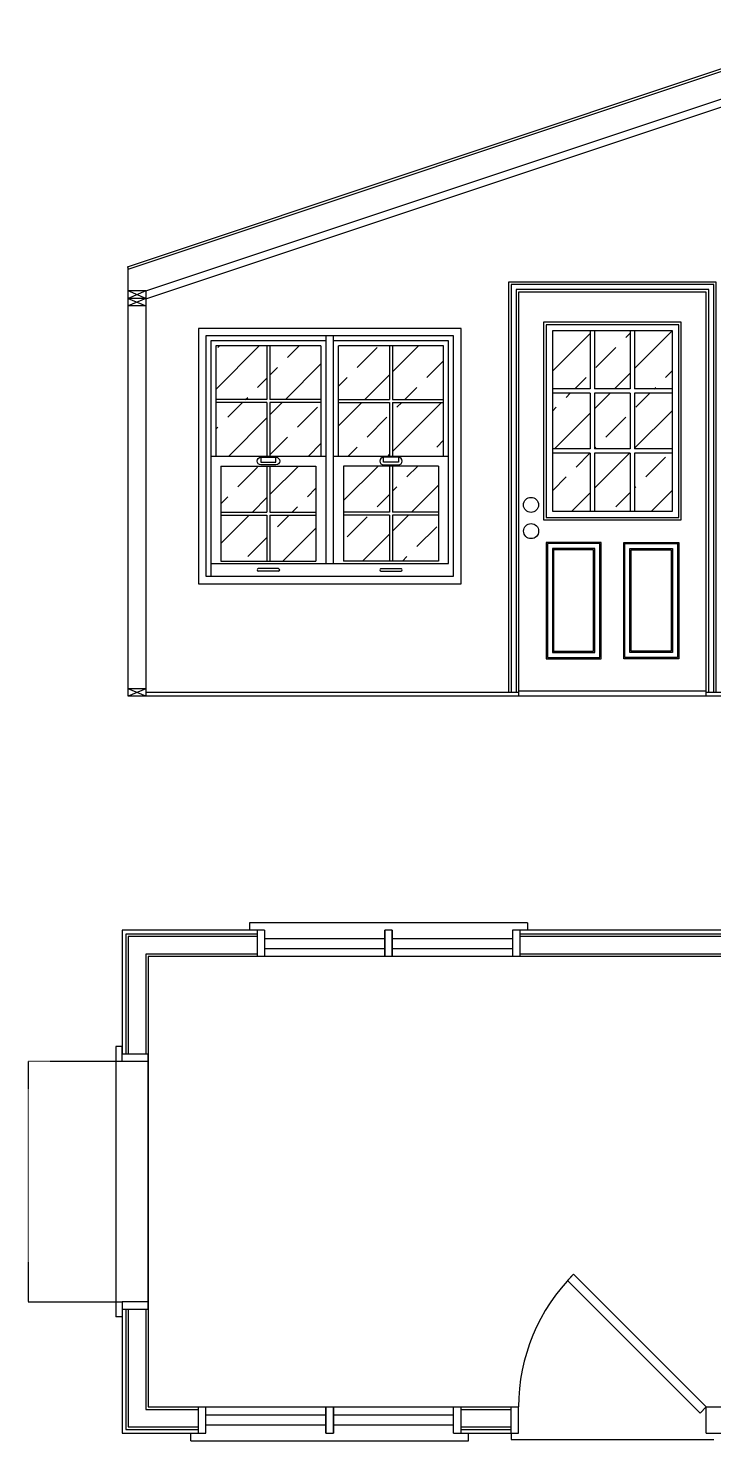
# Model space of a CAD drawing. Header units: inches. Extents: x -183 to 3029, y -67 to 1072.
# Drawn here: x 1849.4 to 1986.4, y 324.5 to 606.7 of the extents above; entities that cross this region are included whole.
import ezdxf

# ---------------------------------------------------------------- set-up
doc = ezdxf.new("R2010")
doc.units = ezdxf.units.IN
doc.header["$LTSCALE"] = 0.25
doc.header["$MEASUREMENT"] = 0
doc.linetypes.add('HIDDEN2', pattern=[0.1875, 0.125, -0.0625])
doc.layers.add('Hidden Line', color=7, linetype='HIDDEN2')

msp = doc.modelspace()

# ---------------------------------------------------------------- hatches: boundary and pattern name
h = msp.add_hatch()
h.set_pattern_fill('ANSI33', color=256, scale=45)
h.paths.add_polyline_path([(1961.74, 546.26), (1954.18, 546.26), (1954.18, 534.7), (1961.74, 534.7)])
h.paths.add_polyline_path([(1969.74, 546.26), (1962.62, 546.26), (1962.62, 534.7), (1969.74, 534.7)])
h.paths.add_polyline_path([(1978.18, 546.26), (1970.62, 546.26), (1970.62, 534.7), (1978.18, 534.7)])
h.paths.add_polyline_path([(1978.18, 533.82), (1970.62, 533.82), (1970.62, 522.7), (1978.18, 522.7)])
h.paths.add_polyline_path([(1969.74, 533.82), (1962.62, 533.82), (1962.62, 522.7), (1969.74, 522.7)])
h.paths.add_polyline_path([(1961.74, 533.82), (1954.18, 533.82), (1954.18, 522.7), (1961.74, 522.7)])
h.paths.add_polyline_path([(1961.74, 521.82), (1954.18, 521.82), (1954.18, 510.26), (1961.74, 510.26)])
h.paths.add_polyline_path([(1969.74, 521.82), (1962.62, 521.82), (1962.62, 510.26), (1969.74, 510.26)])
h.paths.add_polyline_path([(1978.18, 521.82), (1970.62, 521.82), (1970.62, 510.26), (1978.18, 510.26)])
h = msp.add_hatch()
h.set_pattern_fill('ANSI33', color=256, scale=45)
h.paths.add_polyline_path([(1897.12, 543.26), (1886.93, 543.26), (1886.93, 532.57), (1897.12, 532.57)])
h.paths.add_polyline_path([(1907.93, 543.26), (1897.74, 543.26), (1897.74, 532.57), (1907.93, 532.57)])
h.paths.add_polyline_path([(1921.62, 543.26), (1911.43, 543.26), (1911.43, 532.57), (1921.62, 532.57)])
h.paths.add_polyline_path([(1932.43, 543.26), (1922.24, 543.26), (1922.24, 532.57), (1932.43, 532.57)])
h.paths.add_polyline_path([(1932.43, 531.95), (1922.24, 531.95), (1922.24, 521.26), (1932.43, 521.26)])
h.paths.add_polyline_path([(1921.62, 531.95), (1911.43, 531.95), (1911.43, 521.26), (1921.62, 521.26)])
h.paths.add_polyline_path([(1907.93, 531.95), (1897.74, 531.95), (1897.74, 521.26), (1907.93, 521.26)])
h.paths.add_polyline_path([(1897.12, 531.95), (1886.93, 531.95), (1886.93, 521.26), (1897.12, 521.26)])
h.paths.add_polyline_path([(1897.12, 519.26), (1887.93, 519.26), (1887.93, 510.07), (1897.12, 510.07)])
h.paths.add_polyline_path([(1906.93, 519.26), (1897.74, 519.26), (1897.74, 510.07), (1906.93, 510.07)])
h.paths.add_polyline_path([(1897.12, 509.45), (1887.93, 509.45), (1887.93, 500.26), (1897.12, 500.26)])
h.paths.add_polyline_path([(1906.93, 509.45), (1897.74, 509.45), (1897.74, 500.26), (1906.93, 500.26)])
h.paths.add_polyline_path([(1921.62, 509.45), (1912.43, 509.45), (1912.43, 500.26), (1921.62, 500.26)])
h.paths.add_polyline_path([(1931.43, 509.45), (1922.24, 509.45), (1922.24, 500.26), (1931.43, 500.26)])
h.paths.add_polyline_path([(1921.62, 519.26), (1912.43, 519.26), (1912.43, 510.07), (1921.62, 510.07)])
h.paths.add_polyline_path([(1931.43, 519.26), (1922.24, 519.26), (1922.24, 510.07), (1931.43, 510.07)])

# ---------------------------------------------------------------- linework, layer by layer
for p, q in [((1869.27, 559.1), (2012.18, 606.74)), ((1869.43, 558.63), (2011.43, 605.96)), ((1869.43, 558.63), (2010.28, 605.58)), ((1872.93, 554.26), (2011.43, 600.43)), ((1872.93, 552.68), (2011.43, 598.85)), ((1869.27, 559.1), (1869.43, 558.63)), ((1869.43, 554.26), (1869.43, 558.63)), ((1869.43, 473.26), (1869.43, 554.26)), ((1872.93, 554.26), (1869.43, 554.26)), ((1872.93, 552.76), (1869.43, 554.26)), ((1872.93, 554.26), (1869.43, 552.76)), ((1872.93, 554.26), (1872.93, 473.26)), ((1872.93, 552.76), (1869.43, 552.76)), ((1869.43, 552.76), (1872.93, 551.26)), ((1872.93, 552.76), (1869.43, 551.26)), ((1872.93, 551.26), (1869.43, 551.26)), ((1979.93, 548.01), (1952.43, 548.01)), ((1952.43, 548.01), (1952.43, 508.51)), ((1979.93, 508.51), (1979.93, 548.01)), ((1884.93, 545.26), (1884.93, 497.26)), ((1934.43, 545.26), (1884.93, 545.26)), ((1908.93, 545.26), (1908.93, 499.76)), ((1910.43, 499.76), (1910.43, 545.26)), ((1934.43, 497.26), (1934.43, 545.26)), ((1978.18, 546.26), (1954.18, 546.26)), ((1954.18, 546.26), (1954.18, 510.26)), ((1961.74, 546.26), (1961.74, 534.7)), ((1962.62, 546.26), (1962.62, 534.7)), ((1969.74, 546.26), (1969.74, 534.7)), ((1970.62, 546.26), (1970.62, 534.7)), ((1978.18, 510.26), (1978.18, 546.26)), ((1885.93, 544.26), (1885.93, 499.76)), ((1908.93, 544.26), (1885.93, 544.26)), ((1897.12, 543.26), (1897.12, 532.57)), ((1897.74, 543.26), (1897.74, 532.57)), ((1907.93, 543.26), (1907.93, 521.26)), ((1933.43, 544.26), (1910.43, 544.26)), ((1911.43, 521.26), (1911.43, 543.26)), ((1921.62, 543.26), (1921.62, 532.57)), ((1922.24, 543.26), (1922.24, 532.57)), ((1933.43, 499.76), (1933.43, 544.26)), ((1961.74, 534.7), (1954.18, 534.7)), ((1961.74, 533.82), (1954.18, 533.82)), ((1961.74, 533.82), (1961.74, 522.7)), ((1969.74, 534.7), (1962.62, 534.7)), ((1962.62, 533.82), (1962.62, 522.7)), ((1969.74, 533.82), (1962.62, 533.82)), ((1969.74, 533.82), (1969.74, 522.7)), ((1978.18, 534.7), (1970.62, 534.7)), ((1978.18, 533.82), (1970.62, 533.82)), ((1970.62, 533.82), (1970.62, 522.7)), ((1897.12, 532.57), (1886.93, 532.57)), ((1897.12, 531.95), (1886.93, 531.95)), ((1897.12, 531.95), (1897.12, 521.26)), ((1907.93, 532.57), (1897.74, 532.57)), ((1907.93, 531.95), (1897.74, 531.95)), ((1897.74, 531.95), (1897.74, 521.26)), ((1911.43, 532.57), (1921.62, 532.57)), ((1911.43, 531.95), (1921.62, 531.95)), ((1921.62, 531.95), (1921.62, 521.26)), ((1922.24, 532.57), (1932.43, 532.57)), ((1922.24, 531.95), (1922.24, 521.26)), ((1922.24, 531.95), (1932.43, 531.95)), ((1961.74, 522.7), (1954.18, 522.7)), ((1969.74, 522.7), (1962.62, 522.7)), ((1978.18, 522.7), (1970.62, 522.7)), ((1885.93, 521.26), (1908.93, 521.26)), ((1895.93, 521.01), (1898.93, 521.01)), ((1910.43, 521.26), (1933.43, 521.26)), ((1923.43, 521.01), (1920.43, 521.01)), ((1961.74, 521.82), (1954.18, 521.82)), ((1961.74, 521.82), (1961.74, 510.26)), ((1962.62, 521.82), (1962.62, 510.26)), ((1969.74, 521.82), (1962.62, 521.82)), ((1969.74, 521.82), (1969.74, 510.26)), ((1978.18, 521.82), (1970.62, 521.82)), ((1970.62, 521.82), (1970.62, 510.26)), ((1887.93, 519.26), (1887.93, 500.26)), ((1887.93, 519.26), (1906.93, 519.26)), ((1897.12, 519.26), (1897.12, 510.07)), ((1897.74, 519.26), (1897.74, 510.07)), ((1906.93, 519.26), (1906.93, 500.26)), ((1912.43, 519.26), (1912.43, 500.26)), ((1931.43, 519.26), (1912.43, 519.26)), ((1921.62, 519.26), (1921.62, 510.07)), ((1922.24, 519.26), (1922.24, 510.07)), ((1931.43, 519.26), (1931.43, 500.26)), ((1887.93, 510.07), (1897.12, 510.07)), ((1887.93, 509.45), (1897.12, 509.45)), ((1897.12, 509.45), (1897.12, 500.26)), ((1897.74, 510.07), (1906.93, 510.07)), ((1897.74, 509.45), (1897.74, 500.26)), ((1897.74, 509.45), (1906.93, 509.45)), ((1921.62, 510.07), (1912.43, 510.07)), ((1921.62, 509.45), (1912.43, 509.45)), ((1921.62, 509.45), (1921.62, 500.26)), ((1931.43, 510.07), (1922.24, 510.07)), ((1922.24, 509.45), (1922.24, 500.26)), ((1931.43, 509.45), (1922.24, 509.45)), ((1952.43, 508.51), (1979.93, 508.51)), ((1954.18, 510.26), (1978.18, 510.26)), ((1885.93, 499.76), (1933.43, 499.76)), ((1885.93, 499.76), (1885.93, 497.26)), ((1887.93, 500.26), (1906.93, 500.26)), ((1931.43, 500.26), (1912.43, 500.26)), ((1884.93, 497.26), (1934.43, 497.26)), ((1899.43, 498.76), (1895.43, 498.76)), ((1899.43, 498.26), (1895.43, 498.26)), ((1919.93, 498.76), (1923.93, 498.76)), ((1919.93, 498.26), (1923.93, 498.26)), ((1872.93, 473.26), (1869.43, 474.76)), ((1872.93, 474.76), (1869.43, 473.26)), ((1984.93, 474.26), (1947.43, 474.26)), ((1947.43, 473.26), (1869.43, 473.26)), ((1947.43, 474.01), (1872.93, 474.01)), ((2112.93, 473.26), (1873.43, 473.26)), ((2112.93, 474.01), (1984.93, 474.01)), ((2154.93, 473.26), (1984.93, 473.26)), ((1895.18, 426.51), (1868.18, 426.51)), ((1949.18, 428.01), (1893.68, 428.01)), ((1893.68, 428.01), (1893.68, 426.51)), ((1896.68, 426.51), (1893.68, 426.51)), ((1895.18, 426.51), (1895.18, 421.26)), ((1896.68, 426.51), (1896.68, 421.26)), ((1920.68, 421.26), (1920.68, 426.51)), ((1920.68, 426.51), (1920.68, 421.26)), ((1922.18, 426.51), (1920.68, 426.51)), ((1922.18, 421.26), (1922.18, 426.51)), ((1922.18, 426.51), (1922.18, 421.26)), ((1949.18, 426.51), (1946.18, 426.51)), ((1946.18, 426.51), (1946.18, 421.26)), ((2048.18, 426.51), (1947.68, 426.51)), ((1947.68, 426.51), (1947.68, 421.26)), ((1949.18, 428.01), (1949.18, 426.51)), ((1895.18, 425.76), (1868.93, 425.76)), ((1895.18, 425.26), (1869.43, 425.26)), ((1896.68, 424.89), (1920.68, 424.89)), ((1896.68, 424.89), (1920.68, 424.89)), ((1922.18, 424.89), (1946.18, 424.89)), ((1922.18, 424.89), (1946.18, 424.89)), ((2048.18, 425.76), (1947.68, 425.76)), ((2048.18, 425.26), (1947.68, 425.26)), ((1996.93, 421.26), (1873.43, 421.26)), ((1896.68, 422.89), (1920.68, 422.89)), ((1896.68, 422.89), (1920.68, 422.89)), ((1922.18, 422.89), (1946.18, 422.89)), ((1922.18, 422.89), (1946.18, 422.89)), ((1997.43, 421.76), (1947.68, 421.76)), ((1868.18, 403.26), (1866.93, 403.26)), ((1866.93, 403.26), (1866.93, 349.26)), ((1868.18, 400.26), (1868.18, 403.26)), ((1873.43, 401.76), (1868.18, 401.76)), ((1873.43, 350.76), (1873.43, 401.76)), ((1873.43, 400.26), (1868.18, 400.26)), ((1873.43, 352.26), (1868.18, 352.26)), ((1868.18, 352.26), (1868.18, 349.26)), ((1873.43, 350.76), (1868.18, 350.76)), ((1868.18, 349.26), (1866.93, 349.26)), ((1883.43, 326.01), (1883.43, 331.26)), ((1884.93, 326.01), (1884.93, 331.26)), ((1908.93, 331.26), (1908.93, 326.01)), ((1908.93, 326.01), (1908.93, 331.26)), ((1910.43, 331.26), (1910.43, 326.01)), ((1910.43, 326.01), (1910.43, 331.26)), ((1934.43, 326.01), (1934.43, 331.26)), ((1935.93, 326.01), (1935.93, 331.26)), ((1945.93, 326.01), (1945.93, 331.26)), ((1947.43, 326.01), (1947.43, 331.26)), ((1984.93, 326.01), (1984.93, 331.26)), ((1908.93, 329.64), (1884.93, 329.64)), ((1908.93, 329.64), (1884.93, 329.64)), ((1908.93, 327.64), (1884.93, 327.64)), ((1908.93, 327.64), (1884.93, 327.64)), ((1934.43, 329.64), (1910.43, 329.64)), ((1934.43, 329.64), (1910.43, 329.64)), ((1934.43, 327.64), (1910.43, 327.64)), ((1934.43, 327.64), (1910.43, 327.64)), ((1881.93, 326.01), (1884.93, 326.01)), ((1881.93, 324.51), (1881.93, 326.01)), ((1908.93, 326.01), (1910.43, 326.01)), ((1934.43, 326.01), (1937.43, 326.01)), ((1937.43, 324.51), (1937.43, 326.01)), ((1945.93, 326.01), (1945.93, 324.76)), ((1945.93, 324.76), (1986.43, 324.76)), ((1881.93, 324.51), (1937.43, 324.51))]:
    msp.add_line(p, q)
for points in [[(1986.93, 474.01), (1986.93, 556.01), (1945.43, 556.01), (1945.43, 474.01)], [(1986.43, 474.01), (1986.43, 555.51), (1945.93, 555.51), (1945.93, 474.01)], [(1985.43, 474.01), (1985.43, 554.51), (1946.93, 554.51), (1946.93, 474.01)], [(1984.93, 473.26), (1984.93, 554.01), (1947.43, 554.01), (1947.43, 473.26)], [(1907.93, 543.26), (1886.93, 543.26), (1886.93, 521.26)], [(1932.43, 521.26), (1932.43, 543.26), (1911.43, 543.26)], [(1868.18, 426.51), (1868.18, 401.76)], [(1868.93, 425.76), (1868.93, 401.76)], [(1869.43, 425.26), (1869.43, 401.76)], [(1895.18, 421.76), (1872.93, 421.76), (1872.93, 401.76)], [(1873.43, 421.26), (1873.43, 331.26), (1947.43, 331.26)], [(1868.18, 350.76), (1868.18, 326.01), (1883.43, 326.01)], [(1868.93, 350.76), (1868.93, 326.76), (1883.43, 326.76)], [(1869.43, 350.76), (1869.43, 327.26), (1883.43, 327.26)], [(1872.93, 350.76), (1872.93, 330.76), (1883.43, 330.76)], [(1935.93, 330.76), (1945.93, 330.76)], [(1984.93, 331.26), (2010.93, 331.26), (2010.93, 332.76), (2112.93, 332.76)], [(1935.93, 327.26), (1945.93, 327.26)], [(1935.93, 326.76), (1945.93, 326.76)], [(1935.93, 326.01), (1947.43, 326.01)], [(1984.93, 326.01), (2066.43, 326.01)]]:
    msp.add_lwpolyline(points)
for points in [[(1883.43, 546.76), (1883.43, 495.76), (1935.93, 495.76), (1935.93, 546.76)], [(1979.43, 547.51), (1952.93, 547.51), (1952.93, 509.01), (1979.43, 509.01)], [(1963.93, 480.76), (1963.93, 504.01), (1952.93, 504.01), (1952.93, 480.76)], [(1963.68, 481.01), (1963.68, 503.76), (1953.18, 503.76), (1953.18, 481.01)], [(1962.68, 482.01), (1962.68, 502.76), (1954.18, 502.76), (1954.18, 482.01)], [(1962.43, 482.26), (1962.43, 502.51), (1954.43, 502.51), (1954.43, 482.26)], [(1968.43, 480.76), (1968.43, 504.01), (1979.43, 504.01), (1979.43, 480.76)], [(1968.68, 481.01), (1968.68, 503.76), (1979.18, 503.76), (1979.18, 481.01)], [(1969.68, 482.01), (1969.68, 502.76), (1978.18, 502.76), (1978.18, 482.01)], [(1969.93, 482.26), (1969.93, 502.51), (1977.93, 502.51), (1977.93, 482.26)], [(1958.42, 357.78), (1984.93, 331.26), (1983.69, 330.02), (1957.18, 356.54)]]:
    msp.add_lwpolyline(points, close=True)
for points in [[(1895.93, 521.01), (1895.93, 520.01), (1898.93, 520.01), (1898.93, 521.01, -1), (1898.93, 519.51), (1895.93, 519.51, -1)], [(1923.43, 521.01), (1923.43, 520.01), (1920.43, 520.01), (1920.43, 521.01, 1), (1920.43, 519.51), (1923.43, 519.51, 1)]]:
    msp.add_lwpolyline(points, format="xyb", close=True)
for centre in [(1949.91, 511.51), (1949.93, 506.26)]:
    msp.add_circle(centre, 1.5)
for centre, radius, start, end in [((1895.43, 498.51), 0.25, 90, 270), ((1899.43, 498.51), 0.25, 270, 90), ((1919.93, 498.51), 0.25, 90, 270), ((1923.93, 498.51), 0.25, 270, 90), ((1984.93, 331.26), 37.5, 135, 180)]:
    msp.add_arc(centre, radius, start, end)
at = {"layer": 'Hidden Line'}
msp.add_line((1872.93, 474.76), (1869.43, 474.76), dxfattribs=at)
msp.add_lwpolyline([(1868.18, 400.26), (1849.43, 400.26), (1849.43, 352.26), (1868.18, 352.26)], dxfattribs=at)

doc.saveas('drawing.dxf')
